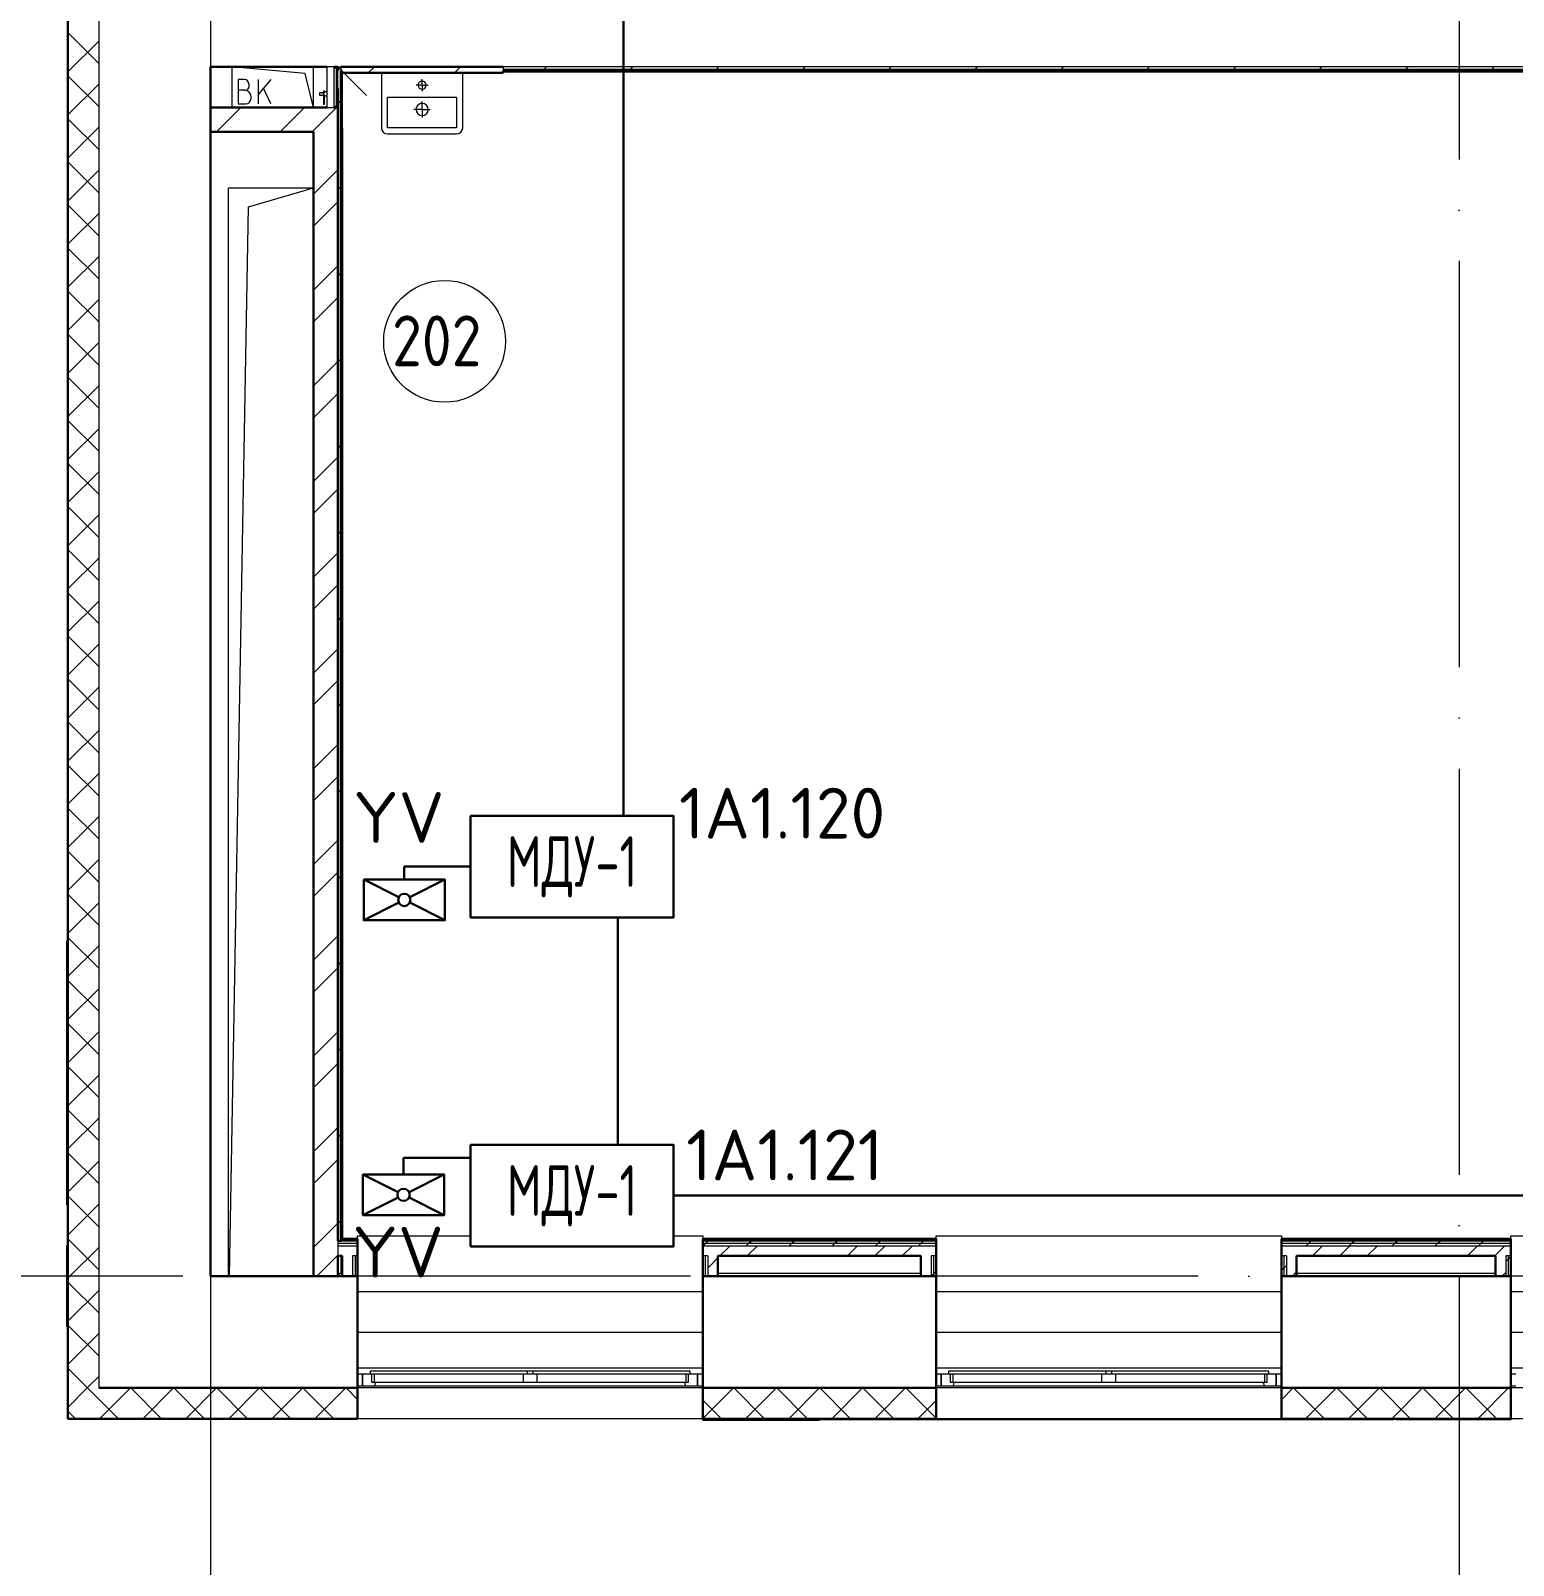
# Model space of a CAD drawing. Header units: millimetres. Extents: x -1073752 to 1436911, y -1379358 to 94781.
# Drawn here: x -1058988 to -1051686, y -1027779 to -1020223 of the extents above; entities that cross this region are included whole.
import ezdxf
from ezdxf.enums import TextEntityAlignment as Align

# ---------------------------------------------------------------- set-up
doc = ezdxf.new("R2010")
doc.units = ezdxf.units.MM
doc.set_wipeout_variables(frame=1)
doc.linetypes.add('ADSK_Линия сетки', pattern=[25, 20, -2.5, 0, -2.5])
for name, color, linetype, lineweight in [('_ Окна', 7, 'Continuous', 9), ('RC-Дымоудаление', 1, 'Continuous', 30), ('лс', 5, 'Continuous', 30), ('Марки помещений', 7, 'Continuous', 20), ('Оборудование', 7, 'Continuous', 18), ('Ограждение', 252, 'Continuous', 9), ('Окна', 7, 'Continuous', 9), ('Оси', 252, 'Continuous', 9), ('Перекрытие', 252, 'Continuous', 18), ('Стены внутренние', 7, 'Continuous', 18), ('Стены наружные', 7, 'Continuous', 18), ('Стены штриховка', 7, 'Continuous', 9), ('Узлы', 7, 'Continuous', 18)]:
    doc.layers.add(name, color=color, linetype=linetype, lineweight=lineweight)
doc.layers.add('RC-Позиционные_обозначения', color=7, linetype='Continuous')
doc.layers.add('RC-Таблицы', color=7, linetype='Continuous')
doc.styles.add('GOST Common_2', font='', dxfattribs={"width": 0.9, "height": 250})
doc.styles.add('ISOCPEUR', font='isocpeur.ttf', dxfattribs={"height": 250})
doc.styles.add('RubezhCAD', font='isocpeur.ttf')
doc.styles.get("Standard").update_dxf_attribs({"font": 'arial.ttf'})
doc.styles.get('GOST Common_2').set_extended_font_data('GOST type B')

# ---------------------------------------------------------------- blocks, each defined once
blk = doc.blocks.new('2 этаж')
at = {"color": 251, "lineweight": 18, "true_color": 0x636466}
for p, q in [((101143.8, -12717.6), (100784, -12684.3)), ((100784, -12884.3), (100784, -12684.3)), ((100843.1, -12746.5), (100813.1, -12746.5)), ((100813.1, -12746.5), (100813.1, -12866.5)), ((100973.1, -12746.5), (100913.1, -12818)), ((100913.1, -12866.5), (100913.1, -12746.5)), ((101184, -12884.3), (101143.8, -12717.6)), ((100846.4, -12799.9), (100813.1, -12799.9)), ((100866.4, -12779.9), (100866.4, -12769.9)), ((100876.4, -12839.9), (100876.4, -12829.9)), ((100973.1, -12866.5), (100937.1, -12789.4)), ((100813.1, -12866.5), (100849.7, -12866.5)), ((100766, -18639.3), (100766, -13279.3)), ((100766, -13279.3), (101184, -13279.3)), ((100864.3, -13374.1), (101184, -13279.3)), ((100770.9, -18639.3), (100864.3, -13374.1))]:
    blk.add_line(p, q, dxfattribs=at)
for centre, radius, start, end in [((100843.1, -12769.9), 23.3, 0, 90), ((100846.4, -12779.9), 20, 270, 0), ((100846.4, -12829.9), 30, 0, 90), ((100849.7, -12839.9), 26.7, 270, 0)]:
    blk.add_arc(centre, radius, start, end, dxfattribs=at)
at = {"layer": '_ Окна', "color": 251, "true_color": 0x636466}
for p, q in [((101426, -19121.3), (101401, -19121.3)), ((101401, -19179.3), (101426, -19179.3)), ((101426, -19179.3), (101426, -19121.3)), ((103101, -19121.3), (103076, -19121.3)), ((103076, -19121.3), (103076, -19179.3)), ((103076, -19179.3), (103101, -19179.3)), ((104276, -19121.3), (104251, -19121.3)), ((104251, -19179.3), (104276, -19179.3)), ((104276, -19179.3), (104276, -19121.3)), ((105951, -19121.3), (105926, -19121.3)), ((105926, -19121.3), (105926, -19179.3)), ((105926, -19179.3), (105951, -19179.3)), ((107106, -19121.3), (107081, -19121.3)), ((107081, -19179.3), (107106, -19179.3))]:
    blk.add_line(p, q, dxfattribs=at)
at = {"layer": '_ Окна', "color": 251, "lineweight": 18, "true_color": 0x636466}
for p, q in [((101464, -19121.3), (101426, -19121.3)), ((101426, -19121.3), (101426, -19179.3)), ((101426, -19179.3), (101485.5, -19179.3)), ((101472, -19162.3), (101472, -19121.3)), ((101484, -19162.3), (101472, -19162.3)), ((101485.5, -19179.3), (101490, -19162.3)), ((103012, -19162.3), (103016.6, -19179.3)), ((103016.6, -19179.3), (103076, -19179.3)), ((103030, -19162.3), (103018, -19162.3)), ((103030, -19121.3), (103030, -19162.3)), ((103076, -19121.3), (103038, -19121.3)), ((103076, -19179.3), (103076, -19121.3)), ((104314, -19121.3), (104276, -19121.3)), ((104276, -19121.3), (104276, -19179.3)), ((104276, -19179.3), (104335.5, -19179.3)), ((104322, -19162.3), (104322, -19121.3)), ((104334, -19162.3), (104322, -19162.3)), ((104335.5, -19179.3), (104340, -19162.3)), ((105862, -19162.3), (105866.6, -19179.3)), ((105866.6, -19179.3), (105926, -19179.3)), ((105880, -19162.3), (105868, -19162.3)), ((105880, -19121.3), (105880, -19162.3)), ((105926, -19121.3), (105888, -19121.3)), ((105926, -19179.3), (105926, -19121.3))]:
    blk.add_line(p, q, dxfattribs=at)
at = {"layer": 'Марки помещений', "color": 251, "true_color": 0x636466}
blk.add_circle((101829.7, -14035.9), 300, dxfattribs=at)
at = {"layer": 'Оборудование', "color": 251, "true_color": 0x636466}
for p, q in [((101285.4, -12684.3), (101249, -12684.3)), ((101249, -12684.3), (101249, -12884.3)), ((101286.3, -12883.3), (101286.3, -12685.2)), ((101296.1, -12691.3), (101286.3, -12691.3)), ((101297, -12876.3), (101297, -12692.2)), ((101304, -12684.3), (101445.4, -12825.7)), ((101296.1, -12712.3), (101297.4, -12712.3)), ((101297.5, -12712.3), (101296.1, -12712.3)), ((101304, -12703.3), (101298.5, -12703.3)), ((101304, -12865.3), (101304, -12703.3)), ((101231.2, -12811.6), (101213.7, -12811.6)), ((101213.7, -12811.6), (101213.7, -12823.9)), ((101213.7, -12823.9), (101231.2, -12823.9)), ((101233.1, -12809.7), (101231.2, -12811.6)), ((101231.2, -12811.6), (101231.2, -12823.9)), ((101231.2, -12823.9), (101233.1, -12825.8)), ((101249, -12808.1), (101233.1, -12808.1)), ((101233.1, -12808.1), (101233.1, -12827.4)), ((101233.1, -12827.4), (101249, -12827.4)), ((101238.6, -12804.7), (101233.6, -12804.7)), ((101233.6, -12804.7), (101233.6, -12812.9)), ((101233.6, -12822.6), (101233.6, -12868.4)), ((101238.6, -12812.9), (101238.6, -12804.7)), ((101238.6, -12868.4), (101238.6, -12822.6)), ((101306, -12787.8), (101304, -12787.8)), ((101306, -12791.8), (101306, -12787.8)), ((101306, -12791.8), (101306, -12852.3)), ((101233.6, -12868.4), (101238.6, -12868.4)), ((101249, -12884.3), (101285.4, -12884.3)), ((101286.3, -12877.3), (101296.1, -12877.3)), ((101297.4, -12856.3), (101296.1, -12856.3)), ((101297.5, -12856.3), (101296.1, -12856.3)), ((101298.5, -12865.3), (101304, -12865.3)), ((101304, -12856.3), (101306, -12856.3)), ((101306, -12856.3), (101306, -12852.3))]:
    blk.add_line(p, q, dxfattribs=at)
for points, knots in [([(101286.3, -12685.2), (101286.3, -12685.1), (101286.3, -12685), (101286.2, -12684.8), (101286.1, -12684.6), (101286, -12684.5), (101285.8, -12684.4), (101285.6, -12684.3), (101285.5, -12684.3), (101285.4, -12684.3)], [-1, -1, -1, -1, -0.833333, -0.75, -0.583333, -0.458333, -0.333333, -0.166667, 0, 0, 0, 0]), ([(101297, -12692.2), (101297, -12692.1), (101297, -12692), (101296.9, -12691.8), (101296.9, -12691.7), (101296.8, -12691.6), (101296.7, -12691.5), (101296.5, -12691.4), (101296.3, -12691.3), (101296.1, -12691.3), (101296.1, -12691.3)], [-1, -1, -1, -1, -0.833333, -0.75, -0.666667, -0.583333, -0.458333, -0.333333, -0.166667, 0, 0, 0, 0]), ([(101298.5, -12703.3), (101298.4, -12703.3), (101298.2, -12703.2), (101298, -12703.1), (101297.8, -12703.1), (101297.6, -12702.9), (101297.5, -12702.8), (101297.3, -12702.7), (101297.2, -12702.5), (101297.1, -12702.3), (101297, -12702.1), (101297, -12701.9), (101297, -12701.7)], [-1, -1, -1, -1, -0.833333, -0.75, -0.666667, -0.583333, -0.5, -0.416667, -0.333333, -0.25, -0.166667, 0, 0, 0, 0]), ([(101285.4, -12884.3), (101285.5, -12884.3), (101285.6, -12884.2), (101285.8, -12884.1), (101286, -12884), (101286.1, -12883.9), (101286.2, -12883.7), (101286.3, -12883.6), (101286.3, -12883.4), (101286.3, -12883.3)], [0, 0, 0, 0, 0.166667, 0.333333, 0.458333, 0.583333, 0.708333, 0.833333, 1, 1, 1, 1]), ([(101296.1, -12877.3), (101296.1, -12877.3), (101296.3, -12877.2), (101296.5, -12877.1), (101296.7, -12877), (101296.8, -12876.9), (101296.9, -12876.8), (101296.9, -12876.7), (101297, -12876.5), (101297, -12876.4), (101297, -12876.3)], [0, 0, 0, 0, 0.166667, 0.333333, 0.458333, 0.583333, 0.666667, 0.75, 0.833333, 1, 1, 1, 1]), ([(101297, -12866.8), (101297, -12866.6), (101297, -12866.5), (101297.1, -12866.2), (101297.2, -12866), (101297.3, -12865.9), (101297.5, -12865.7), (101297.6, -12865.6), (101297.8, -12865.5), (101298, -12865.4), (101298.2, -12865.3), (101298.4, -12865.3), (101298.5, -12865.3)], [0, 0, 0, 0, 0.166667, 0.25, 0.333333, 0.416667, 0.5, 0.583333, 0.666667, 0.75, 0.833333, 1, 1, 1, 1])]:
    blk.add_open_spline(points, degree=3, knots=knots, dxfattribs=at)
at = {"layer": 'Ограждение', "color": 251, "true_color": 0x636466}
for p, q in [((102119, -12709.3), (107516, -12709.3)), ((101324, -12987.3), (101329, -12987.3)), ((101329, -18454.3), (101329, -12987.3)), ((101401, -18454.3), (101401, -18439.3)), ((101401, -18439.3), (103101, -18439.3)), ((103101, -18439.3), (103101, -18454.3)), ((104251, -18454.3), (104251, -18439.3)), ((104251, -18439.3), (105951, -18439.3)), ((105951, -18439.3), (105951, -18454.3)), ((107081, -18454.3), (107081, -18439.3)), ((107081, -18439.3), (108781, -18439.3)), ((101319, -18539.3), (101319, -18624.3)), ((101401, -18714.3), (103101, -18714.3)), ((104251, -18714.3), (105951, -18714.3)), ((107081, -18714.3), (108781, -18714.3)), ((101401, -18914.3), (103101, -18914.3)), ((104251, -18914.3), (105951, -18914.3)), ((107081, -18914.3), (108781, -18914.3)), ((101401, -19089.3), (103101, -19089.3)), ((104251, -19089.3), (105951, -19089.3)), ((107081, -19089.3), (108781, -19089.3))]:
    blk.add_line(p, q, dxfattribs=at)
at = {"layer": 'Окна', "color": 251, "true_color": 0x636466}
for p, q in [((101464, -19104.3), (102236, -19104.3)), ((101464, -19121.3), (101464, -19104.3)), ((102236, -19104.3), (102266, -19104.3)), ((102236, -19104.3), (102236, -19121.3)), ((102266, -19104.3), (103038, -19104.3)), ((102266, -19121.3), (102266, -19104.3)), ((103038, -19104.3), (103038, -19121.3)), ((104314, -19104.3), (105086, -19104.3)), ((104314, -19121.3), (104314, -19104.3)), ((105086, -19104.3), (105116, -19104.3)), ((105086, -19104.3), (105086, -19121.3)), ((105116, -19104.3), (105888, -19104.3)), ((105116, -19121.3), (105116, -19104.3)), ((105888, -19104.3), (105888, -19121.3)), ((102236, -19121.3), (101464, -19121.3)), ((101484, -19162.3), (101484, -19121.3)), ((102216, -19162.3), (101484, -19162.3)), ((101485.5, -19179.3), (103016.6, -19179.3)), ((102216, -19121.3), (102216, -19162.3)), ((102286, -19162.3), (102216, -19162.3)), ((102266, -19121.3), (102236, -19121.3)), ((103038, -19121.3), (102266, -19121.3)), ((102286, -19162.3), (102286, -19121.3)), ((103018, -19162.3), (102286, -19162.3)), ((103018, -19121.3), (103018, -19162.3)), ((105086, -19121.3), (104314, -19121.3)), ((104334, -19162.3), (104334, -19121.3)), ((105066, -19162.3), (104334, -19162.3)), ((104335.5, -19179.3), (105866.6, -19179.3)), ((105066, -19121.3), (105066, -19162.3)), ((105136, -19162.3), (105066, -19162.3)), ((105116, -19121.3), (105086, -19121.3)), ((105888, -19121.3), (105116, -19121.3)), ((105136, -19162.3), (105136, -19121.3)), ((105868, -19162.3), (105136, -19162.3)), ((105868, -19121.3), (105868, -19162.3))]:
    blk.add_line(p, q, dxfattribs=at)
at = {"layer": 'Оси', "color": 251, "linetype": 'ADSK_Линия сетки', "ltscale": 100, "true_color": 0x636466}
for p, q in [((100676, -1139.3), (100676, -32265.4)), ((106826, -1139.3), (106826, -32265.4)), ((170543.3, -18639.3), (93603.7, -18639.3))]:
    blk.add_line(p, q, dxfattribs=at)
at = {"layer": 'Перекрытие', "color": 251, "ltscale": 100, "true_color": 0x636466}
for p, q in [((100784, -12884.3), (100784, -12684.3)), ((100766, -18639.3), (100766, -13279.3)), ((100766, -13279.3), (101184, -13279.3))]:
    blk.add_line(p, q, dxfattribs=at)
at = {"layer": 'Стены внутренние', "color": 251, "lineweight": 30, "true_color": 0x636466}
for p, q in [((99974, -11929.3), (99974, -19341.3)), ((100676, -12884.3), (100676, -12684.3)), ((100676, -12684.3), (101249, -12684.3)), ((101285.6, -12684.3), (101304, -12684.3)), ((101319, -12684.3), (102119, -12684.3)), ((100676, -18639.3), (100676, -13004.3)), ((101184, -18639.3), (100676, -18639.3)), ((101326, -18639.3), (101304, -18639.3)), ((101401, -19341.3), (101401, -18639.3)), ((103101, -18639.3), (103101, -19341.3)), ((104176, -18639.3), (103176, -18639.3)), ((104251, -19341.3), (104251, -18639.3)), ((105951, -18639.3), (105951, -19341.3)), ((107006, -18639.3), (106026, -18639.3)), ((107081, -19341.3), (107081, -18639.3)), ((100126, -19189.3), (101401, -19189.3)), ((103101, -19189.3), (104251, -19189.3)), ((105951, -19189.3), (107081, -19189.3)), ((99974, -19341.3), (101401, -19341.3)), ((103101, -19341.3), (104251, -19341.3)), ((105951, -19341.3), (107081, -19341.3))]:
    blk.add_line(p, q, dxfattribs=at)
at = {"layer": 'Стены внутренние', "color": 251, "true_color": 0x636466}
for p, q in [((100126, -11929.3), (100126, -19189.3)), ((101304, -12684.3), (101319, -12684.3)), ((103101, -19189.3), (101401, -19189.3)), ((105951, -19189.3), (104251, -19189.3)), ((108781, -19189.3), (107081, -19189.3)), ((103101, -19341.3), (101401, -19341.3)), ((105951, -19341.3), (104251, -19341.3)), ((108781, -19341.3), (107081, -19341.3))]:
    blk.add_line(p, q, dxfattribs=at)
at = {"layer": 'Стены внутренние', "color": 251, "linetype": 'Continuous', "lineweight": 9, "true_color": 0x636466}
for p, q in [((100126, -12667.5), (99976, -12517.5)), ((99976, -12707.2), (100126, -12557.2)), ((99975.9, -12690.9), (99974, -12687.7)), ((100126, -12879.6), (99976, -12729.6)), ((99976, -12919.4), (100126, -12769.4)), ((99976.5, -12895.2), (99974, -12890.9)), ((99976, -12928.3), (99976.5, -12928.3)), ((100126, -13091.8), (99976, -12941.8)), ((99976, -13131.5), (100126, -12981.5)), ((99976, -13131.5), (99976.5, -13131.5)), ((100126, -13303.9), (99976, -13153.9)), ((99976, -13343.6), (100126, -13193.6)), ((99976.5, -13354.3), (99974, -13358.6)), ((100126, -13516), (99976, -13366)), ((99976, -13555.7), (100126, -13405.7)), ((99976, -13436.3), (99976.5, -13436.3)), ((100126, -13728.2), (99976, -13578.2)), ((99976, -13767.9), (100126, -13617.9)), ((100126, -13940.3), (99976, -13790.3)), ((99976, -13980), (100126, -13830)), ((100126, -14152.4), (99976, -14002.4)), ((99976, -14192.1), (100126, -14042.1)), ((99976, -14045.9), (99976.4, -14045.9)), ((100126, -14364.6), (99976, -14214.6)), ((99976, -14249.1), (99976.4, -14249.1)), ((99976, -14404.3), (100126, -14254.3)), ((100126, -14576.7), (99976, -14426.7)), ((99976, -14616.4), (100126, -14466.4)), ((99976, -14553.9), (99976.4, -14553.9)), ((100126, -14788.8), (99976, -14638.8)), ((99976, -14828.5), (100126, -14678.5)), ((99976.4, -14776.9), (99974, -14781)), ((100126, -15001), (99976, -14851)), ((99976, -15040.7), (100126, -14890.7)), ((100126, -15213.1), (99976, -15063.1)), ((99976, -15252.8), (100126, -15102.8)), ((99976.3, -15130.1), (99974, -15126.1)), ((99976, -15163.5), (99976.3, -15163.5)), ((100126, -15425.2), (99976, -15275.2)), ((99976, -15464.9), (100126, -15314.9)), ((99976, -15366.7), (99976.3, -15366.7)), ((100126, -15637.4), (99976, -15487.4)), ((99976, -15677.1), (100126, -15527.1)), ((99976, -15671.5), (99976.3, -15671.5)), ((100126, -15849.5), (99976, -15699.5)), ((99976, -15889.2), (100126, -15739.2)), ((100126, -16061.6), (99976, -15911.6)), ((99976, -16101.3), (100126, -15951.3)), ((100126, -16273.8), (99976, -16123.8)), ((99976, -16313.5), (100126, -16163.5)), ((99976, -16281.1), (99976.2, -16281.1)), ((100126, -16485.9), (99976, -16335.9)), ((99976, -16525.6), (100126, -16375.6)), ((99976, -16484.3), (99976.2, -16484.3)), ((100126, -16698), (99976, -16548)), ((99976, -16737.7), (100126, -16587.7)), ((100126, -16910.2), (99976, -16760.2)), ((99976, -16789.1), (99976.2, -16789.1)), ((99976, -16949.9), (100126, -16799.9)), ((100126, -17122.3), (99976, -16972.3)), ((99976.2, -17012.4), (99975.6, -17013.5)), ((99976, -17162), (100126, -17012)), ((100126, -17334.4), (99976, -17184.4)), ((99976, -17374.1), (100126, -17224.1)), ((99976.2, -17365), (99974, -17361.3)), ((100126, -17546.6), (99976, -17396.6)), ((99976, -17398.7), (99976.2, -17398.7)), ((99976, -17586.3), (100126, -17436.3)), ((99976, -17601.9), (99976.1, -17601.9)), ((100126, -17758.7), (99976, -17608.7)), ((99976, -17798.4), (100126, -17648.4)), ((100126, -17970.8), (99976, -17820.8)), ((99976, -18010.5), (100126, -17860.5)), ((99976, -17906.7), (99976.1, -17906.7)), ((100126, -18182.9), (99976, -18032.9)), ((99976, -18222.7), (100126, -18072.7)), ((100126, -18395.1), (99976, -18245.1)), ((99976, -18434.8), (100126, -18284.8)), ((100126, -18607.2), (99976, -18457.2)), ((99976, -18646.9), (100126, -18496.9)), ((99976, -18516.3), (99976.1, -18516.3)), ((100126, -18819.3), (99976, -18669.3)), ((99976, -18859), (100126, -18709)), ((99976, -18719.5), (99976.1, -18719.5)), ((100126, -19031.5), (99976, -18881.5)), ((99976, -19071.2), (100126, -18921.2)), ((99976, -19024.3), (99976, -19024.3)), ((100071.6, -19189.3), (99976, -19093.6)), ((99976, -19283.3), (100070.1, -19189.3)), ((100070.1, -19189.3), (100126, -19133.3)), ((100221.6, -19339.3), (100071.6, -19189.3)), ((100132.2, -19339.3), (100282.2, -19189.3)), ((100433.8, -19339.3), (100283.8, -19189.3)), ((100344.3, -19339.3), (100494.3, -19189.3)), ((100645.9, -19339.3), (100495.9, -19189.3)), ((100556.5, -19339.3), (100706.5, -19189.3)), ((100858, -19339.3), (100708, -19189.3)), ((100768.6, -19339.3), (100918.6, -19189.3)), ((101070.2, -19339.3), (100920.2, -19189.3)), ((100980.7, -19339.3), (101130.7, -19189.3)), ((101282.3, -19339.3), (101132.3, -19189.3)), ((101192.9, -19339.3), (101342.9, -19189.3)), ((101401, -19245.8), (101344.4, -19189.3)), ((103103, -19338.3), (103252, -19189.3)), ((103403.6, -19339.3), (103253.6, -19189.3)), ((103314.2, -19339.3), (103464.2, -19189.3)), ((103615.8, -19339.3), (103465.8, -19189.3)), ((103526.3, -19339.3), (103676.3, -19189.3)), ((103827.9, -19339.3), (103677.9, -19189.3)), ((103738.4, -19339.3), (103888.4, -19189.3)), ((104040, -19339.3), (103890, -19189.3)), ((103950.6, -19339.3), (104100.6, -19189.3)), ((104249, -19336.1), (104102.2, -19189.3)), ((105951, -19248), (106009.8, -19189.3)), ((106161.3, -19339.3), (106011.3, -19189.3)), ((106071.9, -19339.3), (106221.9, -19189.3)), ((106373.5, -19339.3), (106223.5, -19189.3)), ((106284, -19339.3), (106434, -19189.3)), ((106585.6, -19339.3), (106435.6, -19189.3)), ((106496.2, -19339.3), (106646.2, -19189.3)), ((106797.7, -19339.3), (106647.7, -19189.3)), ((106708.3, -19339.3), (106858.3, -19189.3)), ((107009.9, -19339.3), (106859.9, -19189.3)), ((106920.4, -19339.3), (107070.4, -19189.3)), ((107081, -19198.3), (107072, -19189.3)), ((103191.5, -19339.3), (103101, -19248.8)), ((104162.7, -19339.3), (104251, -19251)), ((100009.5, -19339.3), (99976, -19305.7)), ((100178.6, -19341.3), (100177.9, -19339.9)), ((101213.8, -19339.3), (101212.6, -19341.3)), ((103697.9, -19340.8), (103697, -19339.3)), ((104029.4, -19339.3), (104028.2, -19341.3)), ((104050.1, -19341.3), (104048.9, -19339.3)), ((104249, -19329.1), (104251, -19329.1))]:
    blk.add_line(p, q, dxfattribs=at)
at = {"layer": 'Стены наружные', "color": 251, "true_color": 0x636466}
for p, q in [((101184, -12884.3), (101184, -12684.3)), ((107431, -12684.3), (102119, -12684.3)), ((99969, -18286.8), (99969, -16986.8)), ((99969, -16986.8), (99974, -16986.8)), ((99969, -18286.8), (99974, -18286.8)), ((99969, -18886.8), (99969, -18486.8)), ((99969, -18486.8), (99974, -18486.8)), ((101311.5, -18624.3), (101326, -18624.3)), ((101311.5, -18639.3), (101311.5, -18624.3)), ((103176, -18624.3), (104176, -18624.3)), ((106026, -18624.3), (107006, -18624.3)), ((99974, -18886.8), (99969, -18886.8)), ((103679.6, -19346.3), (103679.6, -19341.3)), ((104251, -19341.3), (105951, -19341.3)), ((104251, -19341.3), (104251, -19346.3)), ((105951, -19346.3), (105951, -19341.3)), ((106504.9, -19346.3), (106504.9, -19341.3)), ((106516, -19346.3), (106516, -19341.3)), ((107081, -19341.3), (107081, -19346.3)), ((106504.9, -19346.3), (103676, -19346.3)), ((107081, -19346.3), (106516, -19346.3))]:
    blk.add_line(p, q, dxfattribs=at)
at = {"layer": 'Стены наружные', "color": 251, "lineweight": 30, "true_color": 0x636466}
for p, q in [((101304, -12684.3), (101304, -12703.3)), ((101324, -12704.3), (101319, -12704.3)), ((101319, -12704.3), (101319, -18459.3)), ((101319, -12714.3), (102119, -12714.3)), ((101324, -18454.3), (101324, -12704.3)), ((102119, -12699.3), (107516, -12699.3)), ((102119, -12704.3), (107516, -12704.3)), ((102119, -12714.3), (102119, -12704.3)), ((101249, -12884.3), (100676, -12884.3)), ((100676, -12884.3), (100676, -13004.3)), ((101304, -12884.3), (101285.6, -12884.3)), ((101304, -12865.3), (101304, -18464.3)), ((100676, -13004.3), (101184, -13004.3)), ((101184, -13004.3), (101184, -18639.3)), ((101304, -18464.3), (101319, -18464.3)), ((101401, -18454.3), (101324, -18454.3)), ((101401, -18459.3), (101401, -18454.3)), ((101401, -18639.3), (101401, -18459.3)), ((104251, -18454.3), (103101, -18454.3)), ((103101, -18454.3), (103101, -18459.3)), ((103101, -18459.3), (103101, -18639.3)), ((104251, -18459.3), (104251, -18454.3)), ((104251, -18639.3), (104251, -18459.3)), ((107081, -18454.3), (105951, -18454.3)), ((105951, -18454.3), (105951, -18459.3)), ((105951, -18459.3), (105951, -18639.3)), ((107081, -18459.3), (107081, -18454.3)), ((107081, -18639.3), (107081, -18459.3)), ((101304, -18639.3), (101304, -18539.3)), ((101304, -18539.3), (101326, -18539.3)), ((101326, -18539.3), (101326, -18639.3)), ((103176, -18539.3), (104176, -18539.3)), ((103176, -18639.3), (103176, -18539.3)), ((104176, -18539.3), (104176, -18639.3)), ((106026, -18539.3), (107006, -18539.3)), ((106026, -18639.3), (106026, -18539.3)), ((107006, -18539.3), (107006, -18639.3)), ((101184, -18639.3), (101304, -18639.3)), ((101326, -18639.3), (101401, -18639.3)), ((103101, -18639.3), (103176, -18639.3)), ((104176, -18639.3), (104251, -18639.3)), ((105951, -18639.3), (106026, -18639.3)), ((107006, -18639.3), (107081, -18639.3)), ((103676, -19341.3), (103101, -19341.3)), ((103101, -19341.3), (103101, -19346.3)), ((103676, -19346.3), (103676, -19341.3)), ((103101, -19346.3), (103676, -19346.3))]:
    blk.add_line(p, q, dxfattribs=at)
at = {"layer": 'Стены наружные', "color": 251, "linetype": 'Continuous', "lineweight": 9, "true_color": 0x636466}
for p, q in [((101453.9, -12714.3), (101483.9, -12684.3)), ((101878.2, -12714.3), (101908.2, -12684.3)), ((102317.4, -12699.3), (102332.4, -12684.3)), ((102741.7, -12699.3), (102756.7, -12684.3)), ((103166, -12699.3), (103181, -12684.3)), ((103590.2, -12699.3), (103605.2, -12684.3)), ((104014.5, -12699.3), (104029.5, -12684.3)), ((104438.7, -12699.3), (104453.7, -12684.3)), ((104863, -12699.3), (104878, -12684.3)), ((105287.3, -12699.3), (105302.3, -12684.3)), ((105711.5, -12699.3), (105726.5, -12684.3)), ((106135.8, -12699.3), (106150.8, -12684.3)), ((106560.1, -12699.3), (106575.1, -12684.3)), ((106984.3, -12699.3), (106999.3, -12684.3)), ((101319, -12707.7), (101322.5, -12704.3)), ((102171, -12704.3), (102176, -12699.3)), ((102241.7, -12704.3), (102246.7, -12699.3)), ((102312.4, -12704.3), (102317.4, -12699.3)), ((102383.1, -12704.3), (102388.1, -12699.3)), ((102453.8, -12704.3), (102458.8, -12699.3)), ((102524.6, -12704.3), (102529.6, -12699.3)), ((102595.3, -12704.3), (102600.3, -12699.3)), ((102666, -12704.3), (102671, -12699.3)), ((102736.7, -12704.3), (102741.7, -12699.3)), ((102807.4, -12704.3), (102812.4, -12699.3)), ((102878.1, -12704.3), (102883.1, -12699.3)), ((102948.8, -12704.3), (102953.8, -12699.3)), ((103019.5, -12704.3), (103024.5, -12699.3)), ((103090.2, -12704.3), (103095.2, -12699.3)), ((103161, -12704.3), (103166, -12699.3)), ((103231.7, -12704.3), (103236.7, -12699.3)), ((103302.4, -12704.3), (103307.4, -12699.3)), ((103373.1, -12704.3), (103378.1, -12699.3)), ((103443.8, -12704.3), (103448.8, -12699.3)), ((103514.5, -12704.3), (103519.5, -12699.3)), ((103585.2, -12704.3), (103590.2, -12699.3)), ((103655.9, -12704.3), (103660.9, -12699.3)), ((103726.6, -12704.3), (103731.6, -12699.3)), ((103797.3, -12704.3), (103802.3, -12699.3)), ((103868.1, -12704.3), (103873.1, -12699.3)), ((103938.8, -12704.3), (103943.8, -12699.3)), ((104009.5, -12704.3), (104014.5, -12699.3)), ((104080.2, -12704.3), (104085.2, -12699.3)), ((104150.9, -12704.3), (104155.9, -12699.3)), ((104221.6, -12704.3), (104226.6, -12699.3)), ((104292.3, -12704.3), (104297.3, -12699.3)), ((104363, -12704.3), (104368, -12699.3)), ((104433.7, -12704.3), (104438.7, -12699.3)), ((104504.5, -12704.3), (104509.5, -12699.3)), ((104575.2, -12704.3), (104580.2, -12699.3)), ((104645.9, -12704.3), (104650.9, -12699.3)), ((104716.6, -12704.3), (104721.6, -12699.3)), ((104787.3, -12704.3), (104792.3, -12699.3)), ((104858, -12704.3), (104863, -12699.3)), ((104928.7, -12704.3), (104933.7, -12699.3)), ((104999.4, -12704.3), (105004.4, -12699.3)), ((105070.1, -12704.3), (105075.1, -12699.3)), ((105140.9, -12704.3), (105145.9, -12699.3)), ((105211.6, -12704.3), (105216.6, -12699.3)), ((105282.3, -12704.3), (105287.3, -12699.3)), ((105353, -12704.3), (105358, -12699.3)), ((105423.7, -12704.3), (105428.7, -12699.3)), ((105494.4, -12704.3), (105499.4, -12699.3)), ((105565.1, -12704.3), (105570.1, -12699.3)), ((105635.8, -12704.3), (105640.8, -12699.3)), ((105706.5, -12704.3), (105711.5, -12699.3)), ((105777.2, -12704.3), (105782.2, -12699.3)), ((105848, -12704.3), (105853, -12699.3)), ((105918.7, -12704.3), (105923.7, -12699.3)), ((105989.4, -12704.3), (105994.4, -12699.3)), ((106060.1, -12704.3), (106065.1, -12699.3)), ((106130.8, -12704.3), (106135.8, -12699.3)), ((106201.5, -12704.3), (106206.5, -12699.3)), ((106272.2, -12704.3), (106277.2, -12699.3)), ((106342.9, -12704.3), (106347.9, -12699.3)), ((106413.6, -12704.3), (106418.6, -12699.3)), ((106484.4, -12704.3), (106489.4, -12699.3)), ((106555.1, -12704.3), (106560.1, -12699.3)), ((106625.8, -12704.3), (106630.8, -12699.3)), ((106696.5, -12704.3), (106701.5, -12699.3)), ((106767.2, -12704.3), (106772.2, -12699.3)), ((106837.9, -12704.3), (106842.9, -12699.3)), ((106908.6, -12704.3), (106913.6, -12699.3)), ((106979.3, -12704.3), (106984.3, -12699.3)), ((107050, -12704.3), (107055, -12699.3)), ((101319, -12778.4), (101324, -12773.4)), ((101319, -12849.1), (101324, -12844.1)), ((100705.9, -13004.3), (100825.9, -12884.3)), ((101020.2, -13004.3), (101140.2, -12884.3)), ((101184, -12997.6), (101297.3, -12884.3)), ((101304, -12864.1), (101319, -12849.1)), ((101319, -12919.9), (101324, -12914.9)), ((101319, -12990.6), (101324, -12985.6)), ((101177.3, -13004.3), (101184, -12997.6)), ((101319, -13061.3), (101324, -13056.3)), ((101319, -13132), (101324, -13127)), ((101184, -13311.9), (101304, -13191.9)), ((101319, -13202.7), (101324, -13197.7)), ((101304, -13288.4), (101319, -13273.4)), ((101319, -13273.4), (101324, -13268.4)), ((101184, -13469), (101304, -13349)), ((101319, -13344.1), (101324, -13339.1)), ((101319, -13414.8), (101324, -13409.8)), ((101319, -13485.5), (101324, -13480.5)), ((101319, -13556.3), (101324, -13551.3)), ((101184, -13783.4), (101304, -13663.4)), ((101319, -13627), (101324, -13622)), ((101304, -13712.7), (101319, -13697.7)), ((101319, -13697.7), (101324, -13692.7)), ((101184, -13940.5), (101304, -13820.5)), ((101319, -13768.4), (101324, -13763.4)), ((101319, -13839.1), (101324, -13834.1)), ((101319, -13909.8), (101324, -13904.8)), ((101319, -13980.5), (101324, -13975.5)), ((101319, -14051.2), (101324, -14046.2)), ((101304, -14136.9), (101319, -14121.9)), ((101319, -14121.9), (101324, -14116.9)), ((101184, -14254.8), (101304, -14134.8)), ((101319, -14192.6), (101324, -14187.6)), ((101319, -14263.4), (101324, -14258.4)), ((101184, -14412), (101304, -14292)), ((101319, -14334.1), (101324, -14329.1)), ((101319, -14404.8), (101324, -14399.8)), ((101319, -14475.5), (101324, -14470.5)), ((101304, -14561.2), (101319, -14546.2)), ((101319, -14546.2), (101324, -14541.2)), ((101184, -14726.3), (101304, -14606.3)), ((101319, -14616.9), (101324, -14611.9)), ((101319, -14687.6), (101324, -14682.6)), ((101184, -14883.4), (101304, -14763.4)), ((101319, -14758.3), (101324, -14753.3)), ((101319, -14829), (101324, -14824)), ((101319, -14899.8), (101324, -14894.8)), ((101304, -14985.5), (101319, -14970.5)), ((101319, -14970.5), (101324, -14965.5)), ((101319, -15041.2), (101324, -15036.2)), ((101184, -15197.7), (101304, -15077.7)), ((101319, -15111.9), (101324, -15106.9)), ((101319, -15182.6), (101324, -15177.6)), ((101184, -15354.9), (101304, -15234.9)), ((101319, -15253.3), (101324, -15248.3)), ((101319, -15324), (101324, -15319)), ((101304, -15409.7), (101319, -15394.7)), ((101319, -15394.7), (101324, -15389.7)), ((101319, -15465.4), (101324, -15460.4)), ((101184, -15669.2), (101304, -15549.2)), ((101319, -15536.2), (101324, -15531.2)), ((101319, -15606.9), (101324, -15601.9)), ((101184, -15826.4), (101304, -15706.4)), ((101319, -15677.6), (101324, -15672.6)), ((101319, -15748.3), (101324, -15743.3)), ((101304, -15834), (101319, -15819)), ((101319, -15819), (101324, -15814)), ((101319, -15889.7), (101324, -15884.7)), ((101319, -15960.4), (101324, -15955.4)), ((101184, -16140.7), (101304, -16020.7)), ((101319, -16031.1), (101324, -16026.1)), ((101319, -16101.8), (101324, -16096.8)), ((101319, -16172.5), (101324, -16167.5)), ((101184, -16297.8), (101304, -16177.8)), ((101304, -16258.3), (101319, -16243.3)), ((101319, -16243.3), (101324, -16238.3)), ((101319, -16314), (101324, -16309)), ((101319, -16384.7), (101324, -16379.7)), ((101319, -16455.4), (101324, -16450.4)), ((101184, -16612.1), (101304, -16492.1)), ((101319, -16526.1), (101324, -16521.1)), ((101319, -16596.8), (101324, -16591.8)), ((101184, -16769.3), (101304, -16649.3)), ((101304, -16682.5), (101319, -16667.5)), ((101319, -16667.5), (101324, -16662.5)), ((101319, -16738.2), (101324, -16733.2)), ((101319, -16808.9), (101324, -16803.9)), ((101319, -16879.7), (101324, -16874.7)), ((101184, -17083.6), (101304, -16963.6)), ((101319, -16950.4), (101324, -16945.4)), ((101319, -17021.1), (101324, -17016.1)), ((101184, -17240.7), (101304, -17120.7)), ((101304, -17106.8), (101319, -17091.8)), ((101319, -17091.8), (101324, -17086.8)), ((101319, -17162.5), (101324, -17157.5)), ((101319, -17233.2), (101324, -17228.2)), ((101319, -17303.9), (101324, -17298.9)), ((101319, -17374.6), (101324, -17369.6)), ((101184, -17555.1), (101304, -17435.1)), ((101319, -17445.3), (101324, -17440.3)), ((101304, -17531), (101319, -17516)), ((101319, -17516), (101324, -17511)), ((101184, -17712.2), (101304, -17592.2)), ((101319, -17586.8), (101324, -17581.8)), ((101319, -17657.5), (101324, -17652.5)), ((101319, -17728.2), (101324, -17723.2)), ((101319, -17798.9), (101324, -17793.9)), ((101184, -18026.5), (101304, -17906.5)), ((101319, -17869.6), (101324, -17864.6)), ((101304, -17955.3), (101319, -17940.3)), ((101319, -17940.3), (101324, -17935.3)), ((101319, -18011), (101324, -18006)), ((101184, -18183.7), (101304, -18063.7)), ((101319, -18081.7), (101324, -18076.7)), ((101319, -18152.4), (101324, -18147.4)), ((101319, -18223.2), (101324, -18218.2)), ((101319, -18293.9), (101324, -18288.9)), ((101319, -18364.6), (101324, -18359.6)), ((101184, -18498), (101304, -18378)), ((101304, -18379.6), (101319, -18364.6)), ((101319, -18435.3), (101324, -18430.3)), ((101365.8, -18459.3), (101370.8, -18454.3)), ((103103.5, -18489.3), (103116, -18476.8)), ((103116, -18476.8), (103128.5, -18464.3)), ((103133.5, -18459.3), (103138.5, -18454.3)), ((103185.7, -18539.3), (103235.7, -18489.3)), ((103204.2, -18459.3), (103209.2, -18454.3)), ((103274.9, -18459.3), (103279.9, -18454.3)), ((103315.7, -18489.3), (103328.2, -18476.8)), ((103320.7, -18539.3), (103370.7, -18489.3)), ((103328.2, -18476.8), (103340.7, -18464.3)), ((103340.7, -18464.3), (103345.7, -18459.3)), ((103345.7, -18459.3), (103350.7, -18454.3)), ((103416.4, -18459.3), (103421.4, -18454.3)), ((103487.1, -18459.3), (103492.1, -18454.3)), ((103527.8, -18489.3), (103540.3, -18476.8)), ((103540.3, -18476.8), (103552.8, -18464.3)), ((103557.8, -18459.3), (103562.8, -18454.3)), ((103628.5, -18459.3), (103633.5, -18454.3)), ((103699.2, -18459.3), (103704.2, -18454.3)), ((103739.9, -18489.3), (103752.4, -18476.8)), ((103752.4, -18476.8), (103764.9, -18464.3)), ((103764.9, -18464.3), (103769.9, -18459.3)), ((103769.9, -18459.3), (103774.9, -18454.3)), ((103814.1, -18539.3), (103864.1, -18489.3)), ((103840.6, -18459.3), (103845.6, -18454.3)), ((103911.3, -18459.3), (103916.3, -18454.3)), ((103949.1, -18539.3), (103999.1, -18489.3)), ((103952, -18489.3), (103964.5, -18476.8)), ((103964.5, -18476.8), (103977, -18464.3)), ((103982, -18459.3), (103987, -18454.3)), ((104052.8, -18459.3), (104057.8, -18454.3)), ((104084, -18539.3), (104134, -18489.3)), ((104123.5, -18459.3), (104128.5, -18454.3)), ((104164.2, -18489.3), (104176.7, -18476.8)), ((104176.7, -18476.8), (104189.2, -18464.3)), ((104189.2, -18464.3), (104194.2, -18459.3)), ((104194.2, -18459.3), (104199.2, -18454.3)), ((105961.9, -18459.3), (105966.9, -18454.3)), ((106032.7, -18459.3), (106037.7, -18454.3)), ((106073.4, -18489.3), (106085.9, -18476.8)), ((106085.9, -18476.8), (106098.4, -18464.3)), ((106103.4, -18459.3), (106108.4, -18454.3)), ((106104.1, -18539.3), (106154.1, -18489.3)), ((106174.1, -18459.3), (106179.1, -18454.3)), ((106239, -18539.3), (106289, -18489.3)), ((106244.8, -18459.3), (106249.8, -18454.3)), ((106285.5, -18489.3), (106298, -18476.8)), ((106298, -18476.8), (106310.5, -18464.3)), ((106310.5, -18464.3), (106315.5, -18459.3)), ((106315.5, -18459.3), (106320.5, -18454.3)), ((106374, -18539.3), (106424, -18489.3)), ((106386.2, -18459.3), (106391.2, -18454.3)), ((106456.9, -18459.3), (106461.9, -18454.3)), ((106497.6, -18489.3), (106510.1, -18476.8)), ((106510.1, -18476.8), (106522.6, -18464.3)), ((106527.6, -18459.3), (106532.6, -18454.3)), ((106598.3, -18459.3), (106603.3, -18454.3)), ((106669.1, -18459.3), (106674.1, -18454.3)), ((106709.8, -18489.3), (106722.3, -18476.8)), ((106722.3, -18476.8), (106734.8, -18464.3)), ((106734.8, -18464.3), (106739.8, -18459.3)), ((106739.8, -18459.3), (106744.8, -18454.3)), ((106810.5, -18459.3), (106815.5, -18454.3)), ((106867.4, -18539.3), (106917.4, -18489.3)), ((106881.2, -18459.3), (106886.2, -18454.3)), ((106921.9, -18489.3), (106934.4, -18476.8)), ((106934.4, -18476.8), (106946.9, -18464.3)), ((106951.9, -18459.3), (106956.9, -18454.3)), ((107002.4, -18539.3), (107052.4, -18489.3)), ((107022.6, -18459.3), (107027.6, -18454.3)), ((101199.9, -18639.3), (101304, -18535.1)), ((103126, -18599), (103176, -18549)), ((105963.5, -18599.1), (105976, -18586.6)), ((107056, -18567.3), (107068.5, -18554.8)), ((107068.5, -18554.8), (107081, -18542.3)), ((104226.3, -18639.3), (104238.5, -18627.1)), ((104238.5, -18627.1), (104251, -18614.6)), ((105951, -18611.6), (105963.5, -18599.1)), ((106004.1, -18639.3), (106026, -18617.3)), ((107037.3, -18639.3), (107056, -18620.5))]:
    blk.add_line(p, q, dxfattribs=at)
at = {"layer": 'Стены штриховка', "color": 251, "true_color": 0x636466}
for p, q in [((99976, -11931.3), (99976, -19341.3)), ((101319, -12684.3), (101319, -12704.3)), ((102119, -12684.3), (102119, -12704.3)), ((101304, -18464.3), (101304, -18539.3)), ((101304, -18476.8), (101401, -18476.8)), ((101304, -18489.3), (101401, -18489.3)), ((101401, -18459.3), (101319, -18459.3)), ((101319, -18459.3), (101401, -18459.3)), ((101319, -18464.3), (101401, -18464.3)), ((104251, -18459.3), (103101, -18459.3)), ((103101, -18459.3), (104251, -18459.3)), ((103101, -18464.3), (104251, -18464.3)), ((103101, -18476.8), (104251, -18476.8)), ((103101, -18489.3), (104251, -18489.3)), ((107081, -18459.3), (105951, -18459.3)), ((105951, -18459.3), (107081, -18459.3)), ((105951, -18464.3), (107081, -18464.3)), ((105951, -18476.8), (107081, -18476.8)), ((105951, -18489.3), (107081, -18489.3)), ((101401, -18539.3), (101376, -18539.3)), ((101376, -18539.3), (101376, -18639.3)), ((101388.5, -18539.3), (101388.5, -18639.3)), ((103126, -18539.3), (103101, -18539.3)), ((103113.5, -18539.3), (103113.5, -18639.3)), ((103126, -18539.3), (103126, -18639.3)), ((104251, -18539.3), (104226, -18539.3)), ((104226, -18539.3), (104226, -18639.3)), ((104238.5, -18539.3), (104238.5, -18639.3)), ((105976, -18539.3), (105951, -18539.3)), ((105963.5, -18539.3), (105963.5, -18639.3)), ((105976, -18539.3), (105976, -18639.3)), ((107081, -18539.3), (107056, -18539.3)), ((107056, -18539.3), (107056, -18639.3)), ((107068.5, -18539.3), (107068.5, -18639.3)), ((101401, -19265.3), (101399, -19265.3)), ((101399, -19339.3), (101399, -19265.3)), ((103103, -19265.3), (103101, -19265.3)), ((103103, -19265.3), (103103, -19339.3)), ((104251, -19265.3), (104249, -19265.3)), ((104249, -19339.3), (104249, -19265.3)), ((105953, -19265.3), (105951, -19265.3)), ((105953, -19265.3), (105953, -19339.3)), ((107081, -19265.3), (107079, -19265.3)), ((107079, -19339.3), (107079, -19265.3)), ((99974, -19339.3), (101399, -19339.3)), ((103103, -19339.3), (104249, -19339.3)), ((105953, -19339.3), (107079, -19339.3))]:
    blk.add_line(p, q, dxfattribs=at)
at = {"layer": 'Узлы', "color": 251, "lineweight": 9, "true_color": 0x636466}
for p, q in [((101519, -12714.3), (101519, -12984.3)), ((101719, -12774.3), (101719, -12744.3)), ((101919, -12984.3), (101919, -12714.3)), ((101719, -12774.3), (101689, -12774.3)), ((101719, -12774.3), (101719, -12804.3)), ((101719, -12774.3), (101749, -12774.3)), ((101719, -12894.3), (101679, -12894.3)), ((101719, -12894.3), (101719, -12854.3)), ((101719, -12894.3), (101719, -12934.3)), ((101719, -12894.3), (101759, -12894.3)), ((101549, -13014.3), (101719, -13014.3)), ((101719, -13014.3), (101889, -13014.3))]:
    blk.add_line(p, q, dxfattribs=at)
at = {"layer": 'Узлы', "color": 251, "true_color": 0x636466}
for p, q in [((101549, -12984.3), (101549, -12833.3)), ((101549, -12833.3), (101889, -12833.3)), ((101889, -12833.3), (101889, -12984.3)), ((101889, -12984.3), (101549, -12984.3))]:
    blk.add_line(p, q, dxfattribs=at)
at = {"layer": 'Узлы', "color": 251, "lineweight": 9, "true_color": 0x636466}
for centre, radius, start, end in [((101719, -12774.2), 20, 90, 180.01158), ((101719, -12774.3), 20, 0, 90), ((101719, -12774.3), 20, 180, 270), ((101719, -12774.3), 20, 270, 0), ((101719, -12894.2), 30, 90, 180.00772), ((101719, -12894.3), 30, 180, 270), ((101719, -12894.3), 30, 0, 90), ((101719, -12894.3), 30, 270, 0)]:
    blk.add_arc(centre, radius, start, end, dxfattribs=at)
at = {"layer": 'Узлы', "color": 251, "true_color": 0x636466}
for centre, start, end in [((101549, -12984.3), 180, 270), ((101889, -12984.3), 270, 0)]:
    blk.add_arc(centre, 30, start, end, dxfattribs=at)
at = {"layer": 'Марки помещений', "color": 251, "true_color": 0x636466, "style": 'GOST Common_2', "width": 0.9}
blk.add_text('202', height=250, dxfattribs=at).set_placement((101570.9, -14158.2))
blk = doc.blocks.new('A$C122646C6')
at = {"color": 1, "lineweight": 30}
for points in [[(0, 200), (400, 200), (400, 0), (0, 0), (0, 200)], [(0, 200), (173.2, 113.4)], [(400, 200), (226.8, 113.4)], [(173.2, 86.6), (0, 0)], [(226.8, 86.6), (400, 0)]]:
    blk.add_lwpolyline(points, dxfattribs=at)
blk.add_circle((200, 100), 30, dxfattribs=at)
blk = doc.blocks.new('RC-UGO-MDU-01')
at = {"layer": 'RC-Дымоудаление'}
blk.add_point((0, 0), dxfattribs=at)
blk.add_attdef('PSTN', text='', height=2.5, dxfattribs=at).set_placement((5.821, 2.37), align=Align.BOTTOM_CENTER)
blk.add_wipeout([(4.998, 2.498), (4.998, -2.498), (-4.998, -2.498), (-4.998, 2.498)]).dxf.layer = 'RC-Дымоудаление'
blk.add_wipeout([(-4.998, -2.498), (-4.998, 2.498), (4.998, 2.498), (4.998, -2.498)]).dxf.layer = 'RC-Дымоудаление'
blk.add_lwpolyline([(-4.998, 2.498), (4.998, 2.498), (4.998, -2.498), (-4.998, -2.498), (-4.998, 2.498)], close=True, dxfattribs=at)
at = {"layer": 'RC-Дымоудаление', "ltscale": 100, "style": 'ISOCPEUR', "width": 0.7}
blk.add_text('МДУ-1', height=2.5, dxfattribs=at).set_placement((0, 0), align=Align.MIDDLE)

msp = doc.modelspace()

# ---------------------------------------------------------------- linework, layer by layer
at = {"layer": 'лс', "color": 5}
for p, q in [((-1056069.1, -1013932.4), (-1056069.1, -1024089.4)), ((-1056095.6, -1024589), (-1056095.6, -1025709.1)), ((-1055822, -1025958.8), (-1049934.9, -1025958.8))]:
    msp.add_line(p, q, dxfattribs=at)
at = {"layer": 'лс', "color": 11}
for p, q in [((-1057147.9, -1024402.7), (-1057147.9, -1024337.8)), ((-1057147.9, -1024337.8), (-1056821.6, -1024337.8)), ((-1057151.4, -1025854.8), (-1057151.4, -1025772.3)), ((-1057151.4, -1025772.3), (-1056821.6, -1025772.3))]:
    msp.add_line(p, q, dxfattribs=at)

# ---------------------------------------------------------------- block references
for name, p in [('2 этаж', (-1158779.2, -1007716.5)), ('A$C122646C6', (-1057347.9, -1024602.7)), ('A$C122646C6', (-1057351.4, -1026054.8))]:
    msp.add_blockref(name, p)

# ---------------------------------------------------------------- texts
at = {"layer": 'RC-Таблицы', "linetype": 'Continuous', "lineweight": 40, "char_height": 250, "width": 2400, "attachment_point": 5, "style": 'RubezhCAD'}
for insert in [(-1057175.4, -1024096.5), (-1057178.9, -1026236.7)]:
    msp.add_mtext('YV', dxfattribs=dict(at, insert=insert))

# ---------------------------------------------------------------- next in the draw order: block references
at = {"layer": 'RC-Дымоудаление', "color": 4, "linetype": 'Continuous', "lineweight": 40, "ltscale": 15}
ref = msp.add_blockref('RC-UGO-MDU-01', (-1056321.8, -1024339.2), dxfattribs=dict(at, xscale=100, yscale=100, zscale=100))
ref.add_attrib('PSTN', '1А1.120', dxfattribs={"layer": 'RC-Позиционные_обозначения', "height": 250, "style": 'RubezhCAD'}).set_placement((-1055287.1, -1024275.5), align=Align.BOTTOM_CENTER)
ref = msp.add_blockref('RC-UGO-MDU-01', (-1056321.8, -1025958.8), dxfattribs=dict(at, xscale=100, yscale=100, zscale=100))
ref.add_attrib('PSTN', '1А1.121', dxfattribs={"layer": 'RC-Позиционные_обозначения', "height": 250, "style": 'RubezhCAD'}).set_placement((-1055274.4, -1025958.5), align=Align.BOTTOM_CENTER)

doc.saveas('drawing.dxf')
